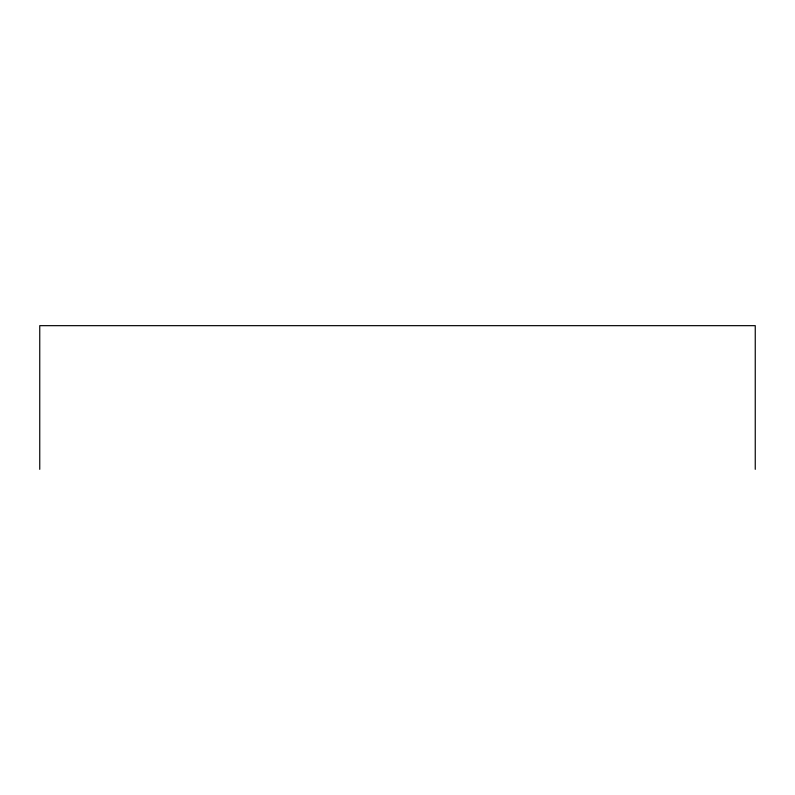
<?xml version="1.0" encoding="UTF-8"?>
<svg xmlns="http://www.w3.org/2000/svg" width="795" height="795" viewBox="0 0 795 795"><rect width="100%" height="100%" fill="white"/><g stroke="black" fill="none" stroke-linecap="round" stroke-linejoin="round"><path stroke-width="1.19" d="M755.25 469.338L755.25 325.662L39.75 325.662L39.75 469.338"/></g></svg>
